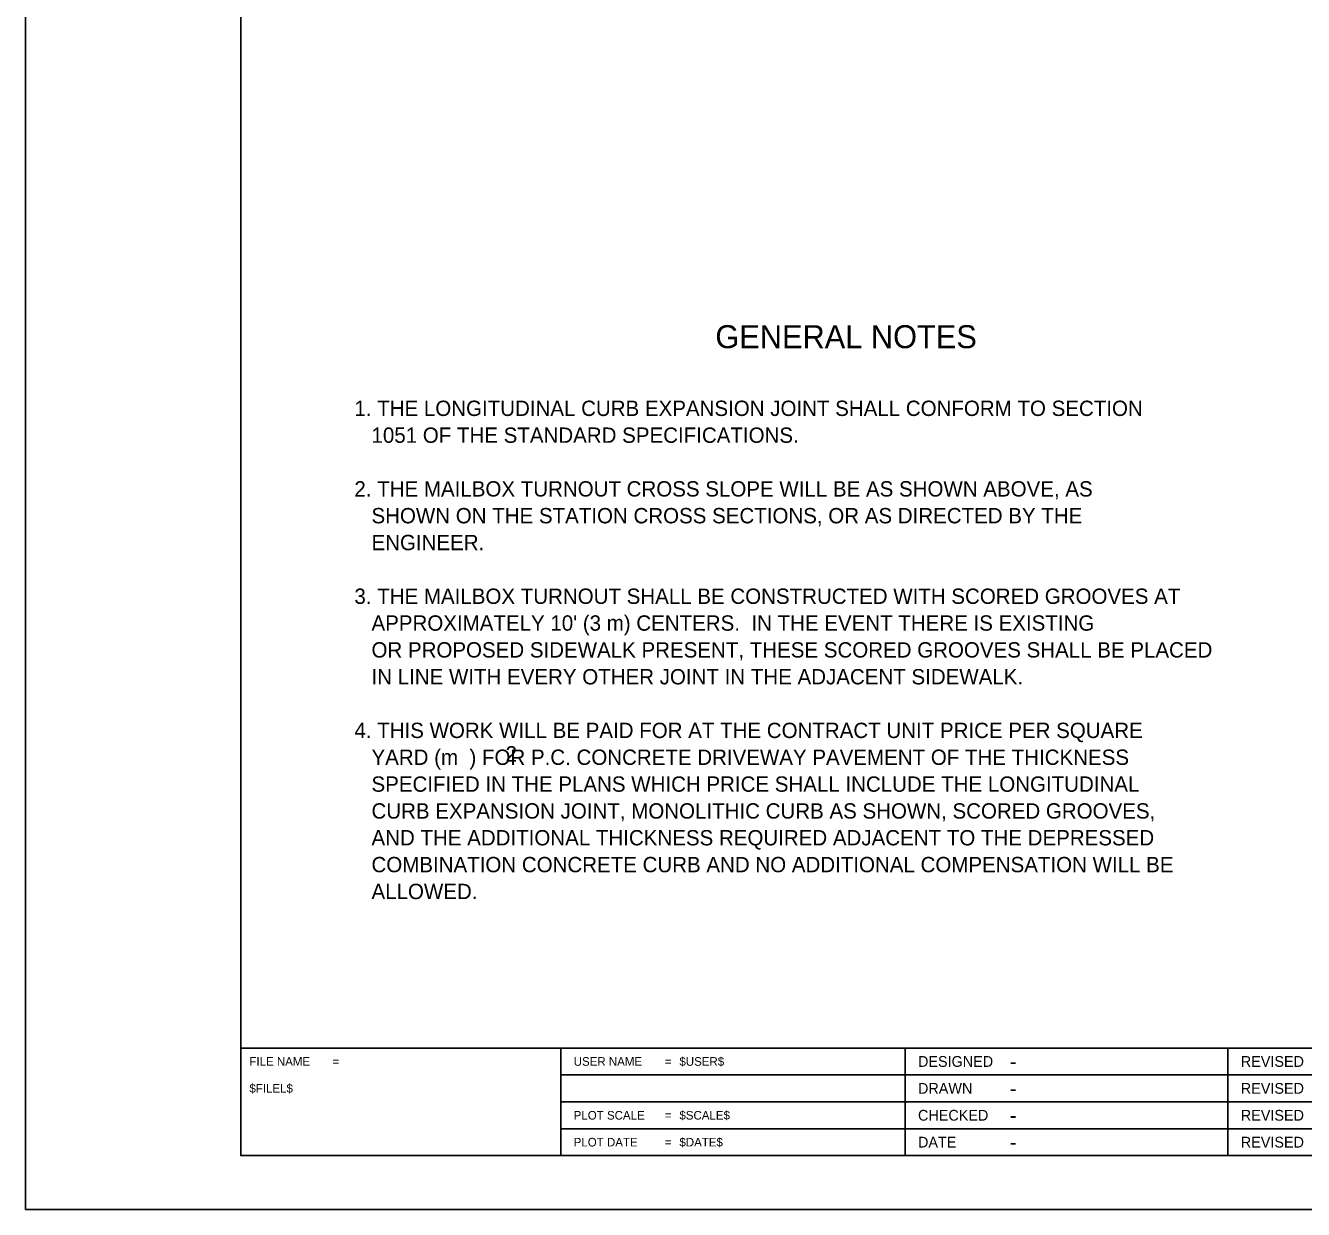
# Model space of a CAD drawing. Extents: x 100779 to 101459, y 100327 to 100767.
# Drawn here: x 100779.5 to 101017, y 100327 to 100547 of the extents above; entities that cross this region are included whole.
import ezdxf

# ---------------------------------------------------------------- set-up
doc = ezdxf.new("R2010")
doc.units = 0
for name, color, linetype in [('Design_PR_Roadway Notes', 7, 'Continuous'), ('Sheets_50 Reference Boundary', 7, 'Continuous'), ('Sheets_General Details', 7, 'Continuous'), ('Sheets_Printer Plotting Border', 7, 'Continuous'), ('Topo_Water Features', 7, 'Continuous')]:
    doc.layers.add(name, color=color, linetype=linetype)

msp = doc.modelspace()

# ---------------------------------------------------------------- linework, layer by layer
at = {"layer": 'Sheets_50 Reference Boundary'}
msp.add_lwpolyline([(100819.46, 100757.01), (101449.46, 100757.01), (101449.46, 100357.01), (100819.46, 100357.01)], close=True, dxfattribs=at)
at = {"layer": 'Sheets_General Details'}
for p, q in [((100779.46, 100767.01), (100779.46, 100327.01)), ((100819.46, 100357.01), (101449.46, 100357.01)), ((100878.94, 100357.01), (100878.94, 100337.01)), ((100942.94, 100357.01), (100942.94, 100337.01)), ((101002.94, 100357.01), (101002.94, 100337.01)), ((100878.94, 100352.01), (101062.94, 100352.01)), ((100878.94, 100347.01), (101062.94, 100347.01)), ((100878.94, 100342.01), (101062.94, 100342.01)), ((101459.46, 100327.01), (100779.46, 100327.01))]:
    msp.add_line(p, q, dxfattribs=at)
msp.add_lwpolyline([(100819.46, 100757.01), (101449.46, 100757.01), (101449.46, 100337.01), (100819.46, 100337.01)], close=True, dxfattribs=at)
at = {"layer": 'Sheets_Printer Plotting Border'}
msp.add_lwpolyline([(100779.46, 100327.01), (101459.46, 100327.01), (101459.46, 100767.01), (100779.46, 100767.01)], close=True, dxfattribs=at)

# ---------------------------------------------------------------- texts
at = {"layer": 'Design_PR_Roadway Notes'}
for s, height, p in [('GENERAL NOTES', 4.275, (100907.67, 100487.06)), ('1. THE LONGITUDINAL CURB EXPANSION JOINT SHALL CONFORM TO SECTION', 2.85, (100840.58, 100474.46)), ('   1051 OF THE STANDARD SPECIFICATIONS.', 2.85, (100840.58, 100469.47)), ('2. THE MAILBOX TURNOUT CROSS SLOPE WILL BE AS SHOWN ABOVE, AS', 2.85, (100840.58, 100459.49)), ('   SHOWN ON THE STATION CROSS SECTIONS, OR AS DIRECTED BY THE', 2.85, (100840.58, 100454.51)), ('   ENGINEER.', 2.85, (100840.58, 100449.52)), ('3. THE MAILBOX TURNOUT SHALL BE CONSTRUCTED WITH SCORED GROOVES AT', 2.85, (100840.58, 100439.54)), ("   APPROXIMATELY 10' (3 m) CENTERS.  IN THE EVENT THERE IS EXISTING", 2.85, (100840.58, 100434.56)), ('   OR PROPOSED SIDEWALK PRESENT, THESE SCORED GROOVES SHALL BE PLACED', 2.85, (100840.58, 100429.57)), ('   IN LINE WITH EVERY OTHER JOINT IN THE ADJACENT SIDEWALK.', 2.85, (100840.58, 100424.58)), ('4. THIS WORK WILL BE PAID FOR AT THE CONTRACT UNIT PRICE PER SQUARE', 2.85, (100840.58, 100414.61)), ('   YARD (m  ) FOR P.C. CONCRETE DRIVEWAY PAVEMENT OF THE THICKNESS', 2.85, (100840.58, 100409.62)), ('   SPECIFIED IN THE PLANS WHICH PRICE SHALL INCLUDE THE LONGITUDINAL', 2.85, (100840.58, 100404.63)), ('   CURB EXPANSION JOINT, MONOLITHIC CURB AS SHOWN, SCORED GROOVES,', 2.85, (100840.58, 100399.64)), ('   AND THE ADDITIONAL THICKNESS REQUIRED ADJACENT TO THE DEPRESSED', 2.85, (100840.58, 100394.66)), ('   COMBINATION CONCRETE CURB AND NO ADDITIONAL COMPENSATION WILL BE', 2.85, (100840.58, 100389.67)), ('   ALLOWED.', 2.85, (100840.58, 100384.68))]:
    msp.add_text(s, height=height, dxfattribs=at).set_placement(p)
at = {"layer": 'Sheets_General Details'}
for s, p in [('$USER$', (100900.99, 100353.71)), ('FILE NAME', (100821.06, 100353.71)), ('=', (100836.5, 100353.71)), ('USER NAME', (100881.34, 100353.71)), ('=', (100898.3, 100353.71)), ('$FILEL$', (100821.06, 100348.71)), ('PLOT SCALE', (100881.34, 100343.71)), ('=', (100898.3, 100343.71)), ('$SCALE$', (100900.99, 100343.71)), ('PLOT DATE', (100881.34, 100338.71)), ('=', (100898.3, 100338.71)), ('$DATE$', (100900.99, 100338.71))]:
    msp.add_text(s, height=1.6, rotation=360, dxfattribs=at).set_placement(p)
for s, height, p in [('DESIGNED', 2, (100945.34, 100353.51)), ('REVISED', 2, (101005.34, 100353.51)), ('-', 2.8, (100962.42, 100353.11)), ('DRAWN', 2, (100945.34, 100348.51)), ('-', 2.8, (100962.42, 100348.11)), ('REVISED', 2, (101005.34, 100348.51)), ('CHECKED', 2, (100945.34, 100343.51)), ('-', 2.8, (100962.42, 100343.11)), ('REVISED', 2, (101005.34, 100343.51)), ('DATE', 2, (100945.34, 100338.51)), ('-', 2.8, (100962.42, 100338.11)), ('REVISED', 2, (101005.34, 100338.51))]:
    msp.add_text(s, height=height, dxfattribs=at).set_placement(p)
at = {"layer": 'Topo_Water Features'}
msp.add_text('2', height=2.85, dxfattribs=at).set_placement((100868.69, 100410.25))

doc.saveas('drawing.dxf')
